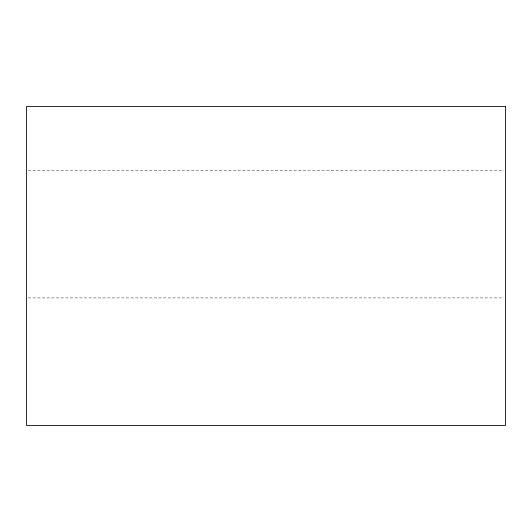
<?xml version="1.0" encoding="UTF-8"?>
<svg xmlns="http://www.w3.org/2000/svg" width="532" height="532" viewBox="0 0 532 532"><rect width="100%" height="100%" fill="white"/><g stroke="black" fill="none" stroke-linecap="round" stroke-linejoin="round"><path stroke-width="0.4" stroke-dasharray="2.66 2" d="M28.263 170.24L503.738 170.24M28.263 297.92L503.738 297.92"/><path stroke-width="0.8" d="M505.4 106.4L26.6 106.4L26.6 425.6L505.4 425.6L505.4 106.4"/></g></svg>
